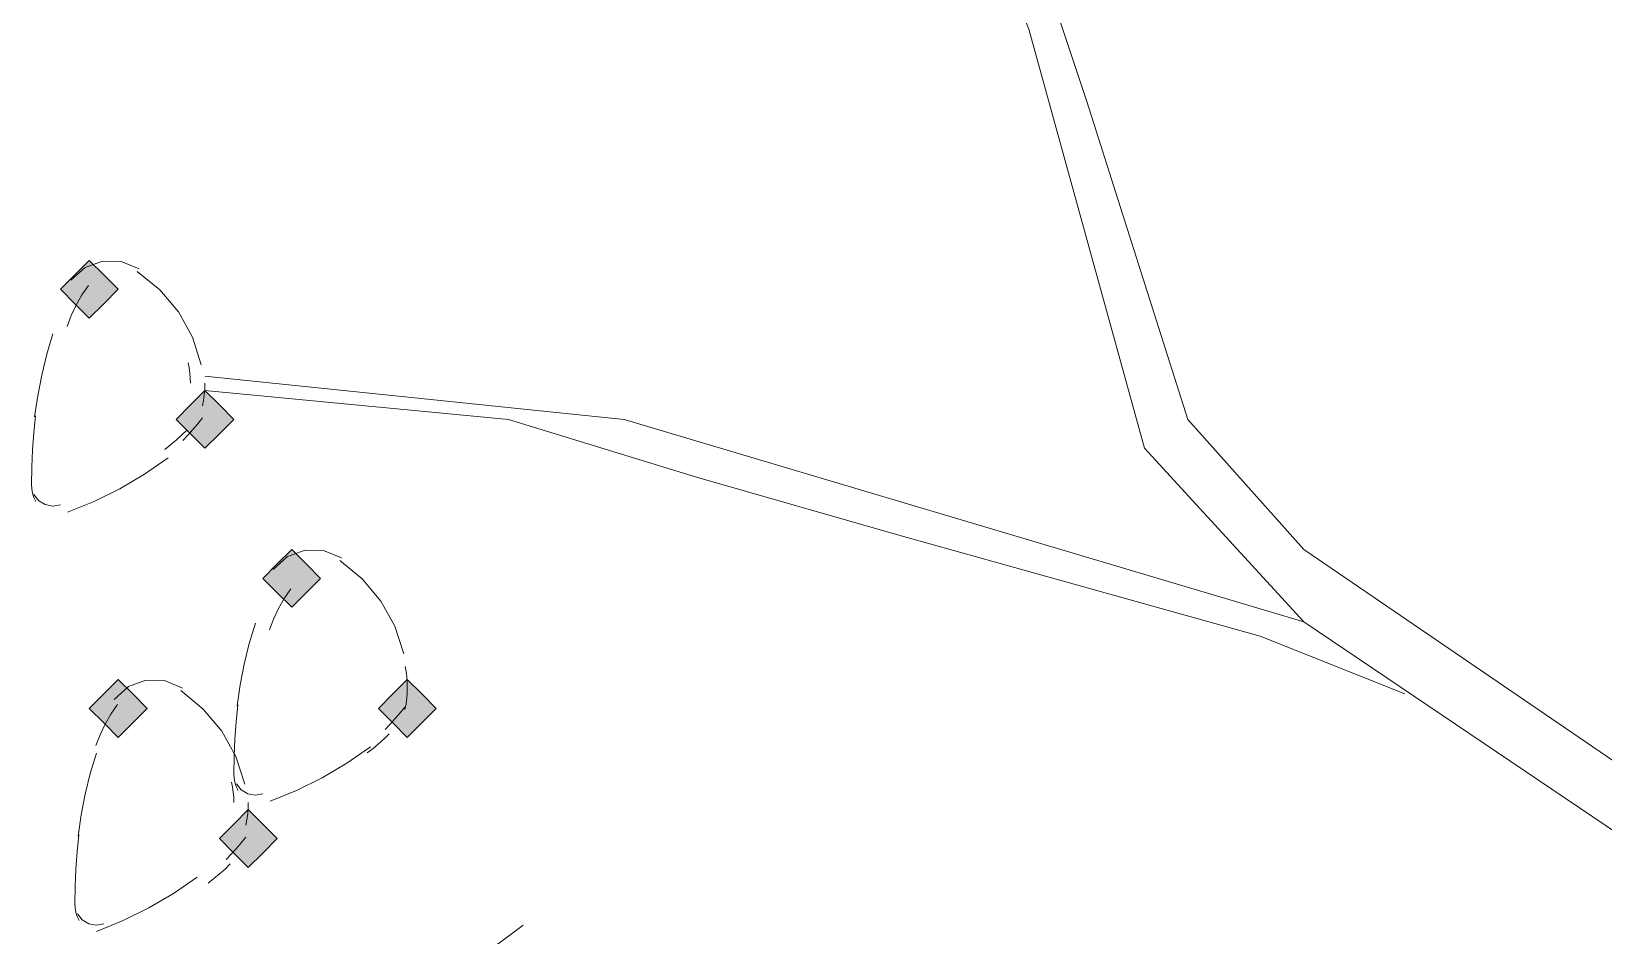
# Model space of a CAD drawing. Header units: millimetres. Extents: x 0 to 420, y 0 to 297.
# Drawn here: x 343.725 to 346.027, y 85.202 to 86.526 of the extents above; entities that cross this region are included whole.
import ezdxf

# ---------------------------------------------------------------- set-up
doc = ezdxf.new("R2010")
doc.units = ezdxf.units.MM

msp = doc.modelspace()

# ---------------------------------------------------------------- hatches: boundary and pattern name
for points in [[(343.8102, 86.1907), (343.789, 86.1695), (343.7678, 86.1483), (343.789, 86.1272), (343.8102, 86.106), (343.8313, 86.1272), (343.8525, 86.1483), (343.8313, 86.1695), (343.8102, 86.1907)], [(343.9795, 86.0002), (343.9583, 85.979), (343.9372, 85.9578), (343.9583, 85.9367), (343.9795, 85.9155), (344.0007, 85.9367), (344.0218, 85.9578), (344.0007, 85.979), (343.9795, 86.0002)], [(344.1065, 85.7673), (344.0853, 85.7462), (344.0642, 85.725), (344.0853, 85.7038), (344.1065, 85.6827), (344.1277, 85.7038), (344.1488, 85.725), (344.1277, 85.7462), (344.1065, 85.7673)], [(343.8525, 85.5768), (343.8313, 85.5557), (343.8102, 85.5345), (343.8313, 85.5133), (343.8525, 85.4922), (343.8737, 85.5133), (343.8948, 85.5345), (343.8737, 85.5557), (343.8525, 85.5768)], [(344.2758, 85.5768), (344.2547, 85.5557), (344.2335, 85.5345), (344.2547, 85.5133), (344.2758, 85.4922), (344.297, 85.5133), (344.3182, 85.5345), (344.297, 85.5557), (344.2758, 85.5768)], [(344.043, 85.3863), (344.0218, 85.3652), (344.0007, 85.344), (344.0218, 85.3228), (344.043, 85.3017), (344.0642, 85.3228), (344.0853, 85.344), (344.0642, 85.3652), (344.043, 85.3863)]]:
    msp.add_hatch(color=7).paths.add_polyline_path(points)

# ---------------------------------------------------------------- linework, layer by layer
at = {"lineweight": 13}
for points in [[(345.5882, 85.6615), (345.3553, 85.9155), (345.186, 86.5293), (344.8262, 87.4395), (344.043, 87.884), (344.8685, 87.5242), (345.0802, 86.995), (345.2707, 86.4235), (345.4188, 85.9578), (345.5882, 85.7673), (346.456, 85.1747), (346.583, 84.9207), (346.6888, 84.6878), (346.7735, 84.5185), (346.964, 84.328)], [(343.883, 86.1782), (343.857, 86.1891), (343.8297, 86.1897), (343.8041, 86.1803), (343.7831, 86.1616)], [(343.9742, 86.0376), (343.9611, 86.0782), (343.9406, 86.1151), (343.9136, 86.1476), (343.8805, 86.1745)], [(343.8092, 86.154), (343.7994, 86.1401), (343.7909, 86.1253), (343.7836, 86.1099), (343.7777, 86.0939)], [(343.757, 86.0829), (343.7481, 86.0531), (343.7406, 86.0228), (343.7347, 85.9923), (343.7302, 85.9615)], [(343.9583, 86.0107), (343.9581, 86.0182), (343.9575, 86.0257), (343.9565, 86.0331), (343.9551, 86.0405)], [(343.9795, 86.0213), (344.5933, 85.9578), (345.5882, 85.6615), (346.4348, 85.09), (346.5618, 84.7725), (346.6888, 84.4973), (346.8158, 84.3915), (346.9217, 84.2645)], [(343.976, 85.9775), (343.9775, 85.9857), (343.9786, 85.994), (343.9793, 86.0024), (343.9795, 86.0107)], [(343.9795, 86.0002), (344.424, 85.9578), (344.6992, 85.8732), (344.9955, 85.7885), (345.5247, 85.6403), (345.7363, 85.5557)], [(343.7316, 85.9632), (343.7289, 85.9382), (343.727, 85.913), (343.7259, 85.8878), (343.7255, 85.8626)], [(343.9469, 85.9269), (343.9545, 85.9348), (343.9619, 85.9429), (343.9689, 85.9513), (343.9758, 85.9599)], [(343.9208, 85.9138), (343.9292, 85.9204), (343.9374, 85.9273), (343.9454, 85.9345), (343.9531, 85.9419)], [(343.7785, 85.8219), (343.8174, 85.8376), (343.855, 85.8562), (343.8911, 85.8775), (343.9255, 85.9015)], [(343.7255, 85.8626), (343.7259, 85.8561), (343.7271, 85.8498), (343.729, 85.8436), (343.7317, 85.8377)], [(343.7292, 85.8477), (343.7363, 85.8387), (343.7458, 85.833), (343.7568, 85.8308), (343.768, 85.8327)], [(344.1794, 85.7549), (344.1533, 85.7658), (344.1261, 85.7663), (344.1004, 85.757), (344.0794, 85.7382)], [(344.2706, 85.6143), (344.2574, 85.6548), (344.237, 85.6918), (344.2099, 85.7242), (344.1769, 85.7512)], [(344.1055, 85.7095), (344.0957, 85.6956), (344.0872, 85.6808), (344.0799, 85.6654), (344.074, 85.6494)], [(344.0533, 85.6596), (344.0444, 85.6297), (344.037, 85.5995), (344.031, 85.569), (344.0265, 85.5381)], [(344.2758, 85.5662), (344.2756, 85.5737), (344.275, 85.5812), (344.274, 85.5886), (344.2726, 85.596)], [(343.9465, 85.5644), (343.9205, 85.5753), (343.8932, 85.5758), (343.8676, 85.5665), (343.8466, 85.5477)], [(344.0377, 85.4238), (344.0246, 85.4643), (344.0041, 85.5013), (343.9771, 85.5337), (343.944, 85.5607)], [(344.2723, 85.533), (344.2739, 85.5412), (344.275, 85.5495), (344.2756, 85.5579), (344.2758, 85.5662)], [(343.8515, 85.5402), (343.8417, 85.5262), (343.8332, 85.5115), (343.8259, 85.4961), (343.82, 85.4801)], [(344.0279, 85.5399), (344.0253, 85.5148), (344.0234, 85.4897), (344.0222, 85.4645), (344.0218, 85.4393)], [(344.2432, 85.5036), (344.2509, 85.5115), (344.2582, 85.5196), (344.2653, 85.528), (344.2721, 85.5366)], [(344.2172, 85.4693), (344.2256, 85.4759), (344.2338, 85.4828), (344.2417, 85.49), (344.2494, 85.4974)], [(343.8205, 85.4691), (343.8116, 85.4392), (343.8041, 85.409), (343.7982, 85.3785), (343.7937, 85.3477)], [(344.0748, 85.3985), (344.1137, 85.4143), (344.1513, 85.4328), (344.1874, 85.4542), (344.2219, 85.4782)], [(344.0219, 85.3969), (344.0216, 85.4044), (344.021, 85.4119), (344.02, 85.4193), (344.0186, 85.4267)], [(344.0218, 85.4393), (344.0222, 85.4328), (344.0234, 85.4264), (344.0253, 85.4203), (344.028, 85.4144)], [(344.0256, 85.4243), (344.0327, 85.4154), (344.0422, 85.4096), (344.0531, 85.4075), (344.0644, 85.4094)], [(344.0395, 85.3637), (344.041, 85.3719), (344.0421, 85.3802), (344.0428, 85.3885), (344.043, 85.3969)], [(343.7951, 85.3494), (343.7924, 85.3243), (343.7905, 85.2992), (343.7894, 85.274), (343.789, 85.2488)], [(344.0104, 85.3131), (344.018, 85.321), (344.0254, 85.3291), (344.0324, 85.3375), (344.0393, 85.3461)], [(343.9843, 85.2788), (343.9927, 85.2854), (344.0009, 85.2923), (344.0089, 85.2994), (344.0166, 85.3069)], [(343.8208, 85.208), (343.8597, 85.2238), (343.8973, 85.2423), (343.9334, 85.2637), (343.9679, 85.2876)], [(343.789, 85.2488), (343.7894, 85.2423), (343.7906, 85.2359), (343.7925, 85.2298), (343.7952, 85.2239)], [(343.7927, 85.2338), (343.7998, 85.2249), (343.8093, 85.2191), (343.8202, 85.217), (343.8315, 85.2189)], [(344.4452, 85.217), (344.2758, 85.09), (344.5722, 85.0265), (344.678, 85.1535)]]:
    msp.add_lwpolyline(points, dxfattribs=at)
at = {"lineweight": 0}
for points in [[(343.8102, 86.1907), (343.789, 86.1695), (343.7678, 86.1483), (343.789, 86.1272), (343.8102, 86.106), (343.8313, 86.1272), (343.8525, 86.1483), (343.8313, 86.1695)], [(343.9795, 86.0002), (343.9583, 85.979), (343.9372, 85.9578), (343.9583, 85.9367), (343.9795, 85.9155), (344.0007, 85.9367), (344.0218, 85.9578), (344.0007, 85.979)], [(344.1065, 85.7673), (344.0853, 85.7462), (344.0642, 85.725), (344.0853, 85.7038), (344.1065, 85.6827), (344.1277, 85.7038), (344.1488, 85.725), (344.1277, 85.7462)], [(343.8525, 85.5768), (343.8313, 85.5557), (343.8102, 85.5345), (343.8313, 85.5133), (343.8525, 85.4922), (343.8737, 85.5133), (343.8948, 85.5345), (343.8737, 85.5557)], [(344.2758, 85.5768), (344.2547, 85.5557), (344.2335, 85.5345), (344.2547, 85.5133), (344.2758, 85.4922), (344.297, 85.5133), (344.3182, 85.5345), (344.297, 85.5557)], [(344.043, 85.3863), (344.0218, 85.3652), (344.0007, 85.344), (344.0218, 85.3228), (344.043, 85.3017), (344.0642, 85.3228), (344.0853, 85.344), (344.0642, 85.3652)]]:
    msp.add_lwpolyline(points, close=True, dxfattribs=at)

doc.saveas('drawing.dxf')
